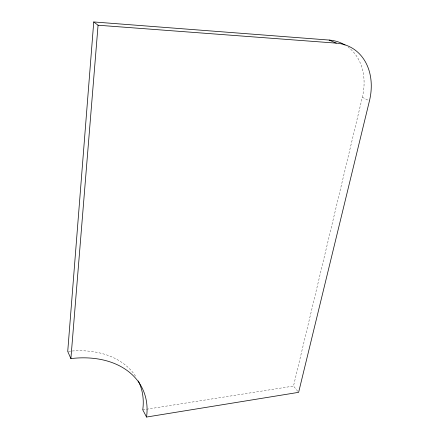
<?xml version="1.0" encoding="UTF-8"?>
<svg xmlns="http://www.w3.org/2000/svg" width="439" height="439" viewBox="0 0 439 439"><rect width="100%" height="100%" fill="white"/><g stroke="black" fill="none" stroke-linecap="round" stroke-linejoin="round"><path stroke-width="0.33" stroke-dasharray="2.19 1.65" d="M297.768 391.297L293.493 386.073L362.345 97.271A56.62 44.509 -60.1 0 0 348.308 47.253M142.757 409.839L293.493 386.073M362.345 97.271L369.44 100.926M68.407 351.354A89.112 63.924 -25.3 0 1 136.364 377.441"/><path stroke-width="0.66" d="M93.748 21.95L67.727 351.43L70.888 358.597A90.291 64.226 -25.5 0 1 146.544 417.05L298.619 392.345L369.44 100.926A57.41 44.811 -59.8 0 0 336.258 43.137L329.168 40.064L93.748 21.95L98.062 25.226L336.258 43.137M70.888 358.597L98.062 25.226M146.544 417.05L142.757 409.839A89.112 63.924 -25.3 0 0 138.329 380.975M329.168 40.064A56.62 44.509 -60.1 0 1 345.043 45.036"/></g></svg>
